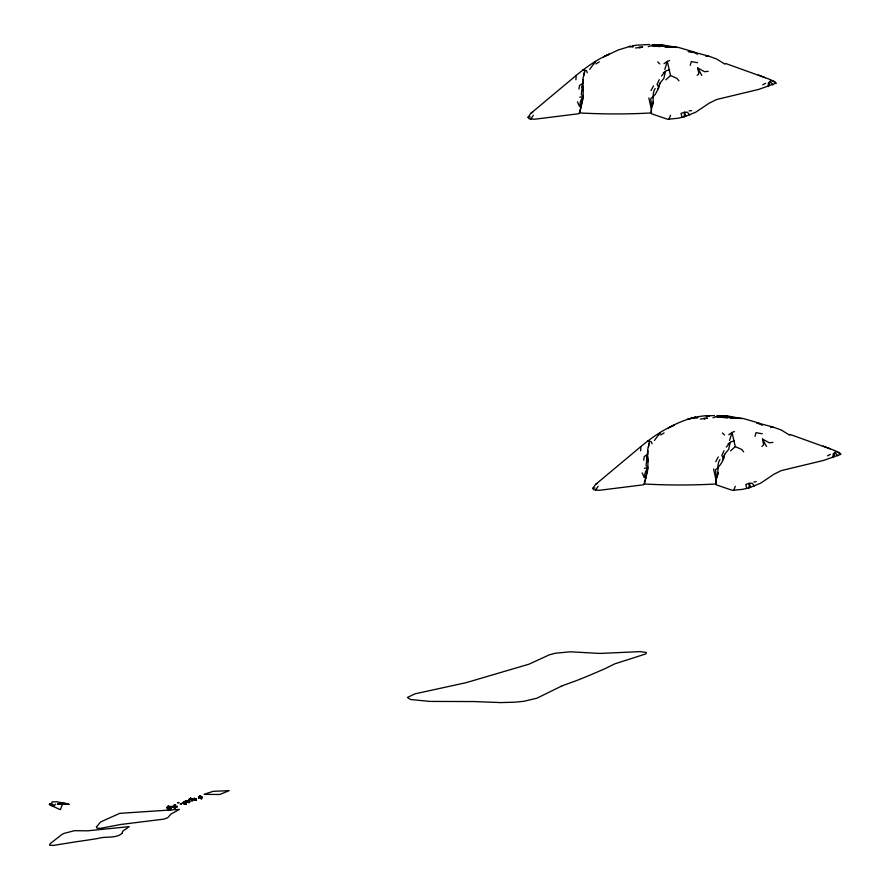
<?xml version="1.0" encoding="UTF-8"?>
<svg xmlns="http://www.w3.org/2000/svg" width="890" height="890" viewBox="0 0 890 890"><rect width="100%" height="100%" fill="white"/><g stroke="black" fill="none" stroke-linecap="round" stroke-linejoin="round"><path stroke-width="1.33" d="M185.81 802.491C184.397 800.655 182.216 804.86 183.841 802.157C187.289 807.542 181.816 798.508 189.692 801.056C183.529 801.89 191.361 801.512 189.692 801.756M201.418 798.808L201.563 796.928L199.549 796.472L201.474 796.828L199.816 796.828L200.094 797.596L200.072 796.572L201.029 796.483L199.516 796.55L202.052 797.418L200.306 796.35L202.03 797.429L201.24 798.975L201.151 796.55L199.549 796.472L198.47 797.963L199.827 796.305L200.484 796.506L198.904 797.129L200.851 796.583L202.03 797.429M583.306 90.591L583.306 85.874M648.065 461.654L648.076 456.937M168.255 809.655C168.744 810.79 169.934 804.994 167.442 806.785C166.185 808.81 169.934 810.901 168.488 809.055C165.151 808.209 171.036 804.916 167.22 807.286C170.246 805.862 167.364 808.398 168.099 809.6C170.446 809.744 167.587 806.729 168.711 806.585C165.585 805.75 171.625 810.39 168.154 808.632C166.864 805.294 168.822 806.919 168.878 806.473C167.999 809.11 166.575 807.886 168.933 806.418M185.754 804.471C186.077 801.545 182.283 802.313 184.308 802.602C188.291 807.575 184.119 796.561 185.242 804.427M189.025 800.01L189.87 798.664L192.585 799.476L190.527 798.352L189.025 800.01L189.915 798.63L191.595 798.541L191.973 800.855L191.884 798.731L190.26 798.564L192.585 799.476L189.448 798.897L191.728 798.786L192.507 799.632L191.906 800.644L196.356 799.465L194.031 798.475L195.778 798.886L193.809 798.553L192.785 800.021L194.154 798.519L196.278 799.376L194.009 798.486L192.785 800.021M196.345 799.487C193.252 797.863 193.208 799.431 194.142 798.619C199.293 799.342 191.261 799.354 193.608 799.075C195.622 796.939 197.847 803.002 194.487 798.508C194.065 798.719 196.568 802.38 195.778 798.886M189.503 798.808C190.471 799.932 190.171 798.141 190.56 798.597C193.141 799.62 192.496 798.642 189.392 798.998M199.816 797.229C201.396 796.939 199.171 795.771 201.34 798.586M169.056 806.485L167.342 808.598L169.122 809.6L168.188 807.586L168.878 806.473L169.3 809.244M168.421 809.767C170.991 801.59 172.894 812.381 169.667 808.977A2.881 2.014 70.1 0 1 169.345 808.387C168.299 804.349 166.441 809.177 168.733 809.922C168.844 809.744 166.441 807.085 169.011 808.487C168.755 805.139 166.842 810.034 168.522 809.299C167.743 808.076 170.335 805.917 167.509 806.696M192.396 799.231L191.417 798.564L190.816 799.62L189.993 798.719L189.147 799.965L190.438 798.419L190.282 798.975L192.029 798.875L189.459 799.187L191.795 798.853L190.371 799.276M192.507 799.632L190.238 798.441L191.973 799.075L190.382 798.808L190.649 799.654L190.694 798.375M184.942 802.012C184.886 802.302 185.242 806.496 184.486 801.879C188.814 803.103 181.315 802.702 183.974 802.213C187.1 803.97 185.198 801.645 184.186 802.124C185.71 802.669 186.455 802.624 185.432 804.237C184.141 800.666 185.242 801.389 188.758 801.445M168.889 809.622L169.311 807.419M768.326 86.53L768.37 82.937L770.106 81.257L772.053 80.478L775.991 83.26L758.769 89.389L716.617 99.513L709.274 103.129L695.746 112.185L684.21 116.857L677.679 118.303L667.622 119.26L651.48 113.764L651.302 110.482M833.085 457.594L833.129 454.011L834.865 452.32L836.811 451.553L840.75 454.334L823.528 460.453L781.376 470.576L774.033 474.192L760.505 483.248L748.968 487.92L742.438 489.378L732.381 490.334L716.239 484.839L716.072 481.557M192.029 798.875C191.55 801.49 191.684 798.107 192.073 799.531M198.47 797.963L199.505 796.494L201.029 796.483L201.618 798.285L200.84 797.707L201.474 796.828M194.12 799.287C192.941 798.475 194.587 798.241 196.278 799.376M189.214 801C186.844 800.8 183.151 802.035 183.351 803.459C184.286 800.121 184.675 804.638 185.888 803.848C183.418 804.76 186.956 801.612 185.098 803.192C184.341 804.671 185.476 803.269 185.932 801.445M182.951 803.381C184.119 801.779 185.854 802.346 184.063 802.046M193.441 799.743C193.252 797.462 197.113 799.176 195.578 800.21C196.067 798.497 192.885 797.93 193.319 799.843M194.943 799.331C192.318 798.274 195.099 798.486 196.256 799.632C195.922 799.331 194.854 798.197 193.531 798.998C195.144 798.875 196.39 799.22 193.441 798.909M734.395 431.539L732.047 432.484L735.285 446.613L741.693 449.45L743.662 451.92M669.636 60.476L667.289 61.421L670.526 75.55L676.934 78.376L678.903 80.845M185.676 804.249L186.366 803.091L184.675 803.592L184.764 801.701L184.597 803.303M195.466 798.653L195.377 800.132L196.145 799.231L193.753 798.608L194.843 799.476M583.072 98.723L583.206 88.466M647.831 469.786L647.976 459.529M194.398 799.431C193.141 798.141 197.057 799.142 194.276 799.053M575.919 79.777L576.119 75.483C586.31 67.106 597.19 59.263 609.416 54.101L603.665 56.815L618.383 49.94L630.632 46.202M640.678 450.841L640.878 446.558C651.068 438.158 661.949 430.326 674.175 425.164L668.423 427.879C681.073 420.859 695.112 415.686 709.742 415.63L706.148 415.964L714.425 415.552M187.189 801.423C187.835 800.344 188.024 801.834 188.658 801.011L187.111 801.912M189.448 799.498L190.16 798.853L189.314 799.91M189.57 799.843C190.193 797.384 190.705 799.298 192.24 799.943M201.329 796.672L201.073 798.074L200.762 796.528L199.638 796.55L198.604 797.918L200.272 796.472L199.037 797.028L199.727 796.383L201.974 797.318L199.516 796.55L198.615 797.718L199.649 796.439L200.528 797.418M168.21 806.496C167.164 804.994 167.387 811.491 169.3 807.953M684.21 116.857L684.466 112.24L687.414 112.207L689.672 114.966M748.968 487.92L749.224 483.315L752.183 483.27L754.431 486.04M186.455 801.567C188.324 799.22 189.425 805.417 189.559 801.612M168.722 808.721L168.599 809.733L169.3 808.331M184.586 803.236C182.795 800.778 187.701 805.717 184.308 802.124M184.43 803.036C181.237 801.467 186.188 803.537 185.376 802.035C186.889 800.377 181.104 805.851 184.008 802.235C187.745 803.247 183.485 801.768 186.31 802.98M191.984 799.342C188.669 797.485 192.095 800.077 191.595 798.541M200.917 797.918C201.529 796.361 199.104 796.661 198.704 797.774M185.621 801.389C184.553 804.215 185.621 805.183 184.364 801.857M185.776 801.701C184.152 804.104 186.155 803.915 185.32 804.271M185.131 804.293L185.064 802.513L186.01 803.548M576.119 75.483L530.841 113.364L528.048 117.224L529.027 118.737L534.578 119.238L578.533 113.753L579.557 112.919C603.086 114.243 627.528 114.309 651.057 112.93L651.758 106.967L650.757 98.734L655.207 94.54L658.945 87.398L657.031 84.428L659.245 79.666M640.878 446.558L595.599 484.427L592.818 488.287L593.797 489.811L599.348 490.301L643.303 484.816L644.316 483.982C667.845 485.328 692.287 485.328 715.816 483.993L716.517 478.03L715.515 469.809C720.232 465.859 723.77 460.508 724.638 454.301L728.665 449.383L730.189 442.452L726.251 447.058M183.229 803.103L183.774 803.77L184.152 802.891M183.385 802.947C188.09 800.622 183.663 803.993 186.055 803.815M199.015 797.785L200.306 796.35M184.964 802.936L186.466 801L185.932 801.323M199.037 797.051L199.605 796.795L199.138 797.685M196.045 800.177L195.043 798.519L195.911 799.242M193.753 798.608C192.663 800.844 194.231 797.529 195.422 798.92M583.006 79.633L581.315 94.518L583.173 96.443L580.814 100.437L579.924 103.963L580.992 106.956L579.557 112.919L579.857 110.471M647.764 450.696L646.073 465.581L647.931 467.517L645.584 471.511L644.683 475.038L645.751 478.019L644.316 483.982L644.616 481.534M192.418 799.398C190.805 798.664 189.336 798.174 192.184 799.209M168.633 809.767L167.732 808.387M183.084 803.225C183.707 802.635 184.252 801.167 185.854 803.136M185.52 801.389C182.539 804.549 186.722 799.843 185.087 804.048C185.91 804.282 184.308 802.68 186.266 803.036M185.443 803.993L185.587 802.391L185.554 803.403M190.204 799.431C189.069 799.209 190.427 798.163 191.539 799.153M201.563 796.928C197.358 795.905 201.819 797.618 201.24 796.795C202.809 797.273 197.992 797.251 199.171 796.895M192.173 800.332C190.927 797.796 189.359 798.363 189.692 799.732M185.165 803.125C186.577 804.037 184.219 804.126 185.098 803.192M185.187 804.171L185.643 802.38M191.906 800.622L195.811 799.22M661.493 75.995L665.431 71.389L663.907 78.32L659.879 83.226L657.777 89.134M724.638 454.301L722.547 460.197M194.632 799.454C194.376 798.163 196.067 798.519 195.233 799.977M578.967 89.111L579.49 85.44L583.239 83.193L582.995 78.287L584.697 71.367L583.618 75.962M643.726 460.175L644.249 456.503L648.009 454.256L647.753 449.35L649.455 442.43L648.376 447.025M184.486 801.879L185.254 802.902L184.764 803.815L185.765 803.626L185.076 802.235L186.388 803.08M185.376 802.157L184.575 802.624L184.619 801.712M191.094 799.476L190.282 798.43M199.304 796.695L200.194 796.873L199.883 796.361M167.898 808.721L168.588 808.721M187.668 801.067L186.333 802.157L187.823 801.167M174.473 806.551C177.811 809.611 170.446 807.653 175.964 807.341C175.92 804.994 173.639 805.172 175.374 804.682M185.398 801.512L185.376 802.224M199.605 796.795L198.893 797.44M651.758 106.967C654.806 101.104 651.313 94.173 655.173 88.477M716.517 478.03C719.565 472.167 716.072 465.248 719.943 459.551M183.474 803.347L185.053 801.634M183.474 802.524C186.689 802.38 184.286 802.602 184.608 802.135C182.116 802.035 186.444 803.503 185.632 802.012M190.649 799.42C191.973 798.464 189.915 798.33 191.183 799.32M200.317 797.395C197.869 794.659 202.575 799.443 201.507 797.14C198.96 796.316 199.46 795.96 201.741 798.13M200.829 797.462C199.85 795.549 203.031 797.918 200.15 797.04M185.098 804.249L184.92 802.858L185.965 802.825M191.695 798.619C192.919 798.964 191.361 800.766 191.617 799.431M582.75 97.867L580.336 109.971M647.508 468.941L645.094 481.045M167.676 806.852L168.711 806.585M184.931 802.647L184.408 802.09M194.932 798.497C195.255 799.443 194.154 798.408 195.055 798.642M199.382 796.951L199.649 796.439M769.149 85.618L770.106 81.257L772.909 84.784M833.908 456.692L834.865 452.32L837.679 455.847M659.178 86.363L659.879 83.226M190.16 798.853L189.603 799.331L190.137 798.63M185.209 802.969L185.732 802.446M582.828 99.769L580.992 106.956M647.586 470.843L645.751 478.019M185.687 802.624L184.575 802.558L184.764 801.701M190.382 798.808L191.038 798.564M168.433 807.274L167.687 809.144L168.41 808.91M690.228 65.304L691.308 61.588L697.526 62.712M754.987 436.378L756.066 432.662L762.285 433.775M184.942 803.626L185.22 803.559M183.885 802.546C181.994 802.847 186.155 802.324 185.042 802.391C183.184 802.035 185.165 802.202 184.82 803.614M193.186 799.498L193.597 798.731M184.886 803.915L185.509 803.57M170.146 807.23L170.346 808.732M174.518 805.65L174.729 807.141M183.996 803.058L183.262 803.269L183.774 803.77L184.286 803.08M581.96 87.376L583.239 83.193M646.73 458.45L647.686 455.302M651.958 106.566L653.449 101.816M716.728 477.641L718.208 472.89M190.827 798.53L191.973 800.855M200.094 797.373L200.517 796.55L201.485 797.407M664.797 69.398L667.289 61.421L664.018 63.668M729.555 440.472L732.047 432.484L728.777 434.732M193.898 798.608L195.355 799.12M172.082 806.652L173.528 806.418L172.104 806.696M185.153 802.38L184.108 802.602M174.974 807.475L175.53 807.909M196.223 799.443L195.422 800.366L194.832 798.497M184.775 802.558L184.063 802.591M190.838 798.808L191.673 800.366L192.485 799.431M669.002 119.193L670.537 115.233M733.76 490.257L735.296 486.296M194.587 798.808L193.987 798.619M184.82 802.168L184.664 803.147M190.416 798.998L191.706 798.664M168.188 807.586L169.345 807.53L169.1 809.21M183.818 802.38L185.198 802.38M176.676 806.485L175.909 806.774L177.344 806.462L175.831 806.941L177.399 806.407M195.221 798.664L195.522 798.931M168.232 808.71L168.299 807.642M169.267 808.843L167.131 807.686L168.889 806.262M724.015 450.729L721.79 455.491L723.703 458.472M200.984 797.106L201.151 796.55M191.55 798.642L190.527 798.352M188.602 801.745L189.748 801.868M193.074 799.921L193.386 798.998M185.587 801.556L184.441 802.591L185.009 802.491M188.869 800.989L188.769 801.612L188.691 801L187.612 801.278M650.99 90.602L653.494 85.885M715.76 461.676L718.252 456.959M186.755 801.478L186.856 801.3A2.881 2.014 70.1 0 1 187.223 800.933L189.214 801.857M594.186 63.668L595.532 61.41L589.681 69.387M658.945 434.732L660.291 432.473L654.439 440.45M200.105 796.728L199.193 796.817M181.315 803.937C181.126 804.115 181.738 803.77 181.137 804.082M170.29 807.352L171.002 806.273M174.662 805.773L175.352 805.083M530.818 119.171L533.321 115.211M595.588 490.234L598.08 486.274M170.19 806.485L169.467 808.153L171.158 809.488M174.573 804.905L173.828 806.396L174.373 807.141M55.002 804.705L55.402 804.115M191.083 798.608L191.606 799.22M170.535 807.274L171.158 806.485M174.918 805.684L175.53 804.905M170.936 807.72L170.858 809.333M175.319 806.14L175.308 807.786M172.805 806.496L172.037 806.785L173.161 806.451M697.36 417.755L698.238 416.731M183.318 803.492L184.219 803.303M632.601 46.703L633.48 45.69L636.84 45.168L649.667 44.5M65.426 803.803L68.819 804.282L63.935 802.858L62.378 804.482L60.375 809.7L49.25 804.649L50.33 803.581L51.598 805.539L53.934 805.227M180.036 803.981L181.849 803.347M168.7 806.262L167.487 806.652M195.444 799.899L195.989 799.943M172.538 806.607L173.528 806.418M187.2 801.078L186.455 801.256M168.31 807.263L167.91 806.64M176.209 806.607L177.377 806.551L176.109 806.618M201.452 797.562L201.051 797.373M697.204 75.305L698.906 73.748L697.727 67.985L704.535 71.712L708.173 71.334M761.962 446.38L763.653 444.811L762.496 439.048L769.294 442.786L772.932 442.408M167.643 807.408L168.488 807.119M665.842 79.8L670.526 75.55M730.601 450.874L735.285 446.613M189.503 801.223L188.58 801.167M189.792 799.075L189.648 798.808M169.178 808.176L168.388 808.587M167.698 806.652L167.976 806.652M663.317 72.791L666.554 70.633L669.703 69.854M168.7 806.429L169.089 807.052M728.076 443.865L731.324 441.707L734.473 440.917M170.446 808.821L170.502 809.678M169.211 807.831L167.409 807.597L167.687 808.131M530.841 113.364L532.71 112.24M595.599 484.427L597.468 483.303M595.877 63.924L599.337 61.888M660.636 434.988L664.096 432.952M648.243 46.714L652.492 45.179M713.001 417.766L717.251 416.231M762.763 84.806L765.611 83.315M827.522 455.88L830.37 454.389M184.408 801.512L185.787 801.389M169.122 807.185L168.31 807.452M171.013 806.562L169.612 806.696M183.74 802.546L183.296 803.281M60.82 804.004L62.723 803.225M169.122 807.497L168.466 807.441M57.349 804.449L62.367 803.481M193.864 798.942L193.731 799.209M190.894 798.708L191.684 798.886M170.402 808.943L170.09 808.131M185.276 801.601L186.199 801.345L184.853 801.545L185.565 801.49M692.031 52.365L695.123 52.421M756.789 423.429L759.893 423.484M705.915 56.515L708.151 55.948L716.472 58.929L724.994 64.18M770.673 427.589L772.921 427.022L781.242 430.003L789.753 435.255M167.554 808.643L168.154 808.632M195.144 799.52L195.756 799.609M579.702 97.288L583.173 96.443M644.471 468.351L647.931 467.517M635.527 47.982L642.736 47.059L638.853 47.482M700.285 419.034L707.506 418.133L703.612 418.556M199.972 796.294L199.727 796.917M689.138 110.95L691.497 110.594M753.897 482.013L756.255 481.668M632.467 45.835L633.48 45.69M52.766 805.383L51.598 805.539L51.965 801.923L57.016 801.79L63.757 803.181M528.048 117.224L530.24 116.957M592.818 488.287L594.998 488.02M57.616 803.703L62.022 803.225L59.686 803.436M60.364 803.837L62.4 803.592M58.484 804.226L62.834 803.948M176.598 806.574L176.988 806.485M167.81 807.742L169 807.875M716.283 416.743L741.926 418.5L727.241 416.019L718.03 416.309M53.489 805.728L54.657 805.684M655.518 45.212L662.483 44.956L677.168 47.448L665.876 46.725M731.658 418L743.261 418.5L758.135 422.85M652.203 44.834L657.187 44.934M632.49 46.603L629.208 46.547L633.38 46.681M717.707 415.919L721.946 415.997L716.962 415.908L731.814 416.687M697.248 417.666L693.966 417.599L697.104 417.71M664.952 46.892L678.503 47.437L693.377 51.787M654.684 44.8L662.483 44.956L654.039 44.567M665.82 46.625L672.885 46.87L651.524 45.702M718.808 415.63L727.241 416.019M727.364 417.855L717.34 416.887M59.074 803.826L59.808 803.893M659.868 46.625L652.581 45.846M169.189 807.297L168.622 807.03M168.243 808.732L167.988 808.131L168.989 808.676M582.85 69.854L586.499 70.61L587.289 72.758M647.609 440.917L651.258 441.685L652.058 443.821M688.126 51.62L691.163 52.276M708.151 55.948L693.288 52.02L697.571 54.234M772.921 427.022L758.046 423.084L762.33 425.298M174.874 808.087L174.051 807.397A2.881 2.014 70.1 0 1 173.717 806.807L173.973 805.072M725.517 63.446L769.116 79.121M790.276 434.509L833.874 450.195M765.378 77.675L758.347 75.005M830.136 448.749L823.116 446.068M51.787 804.393L50.33 803.581L54.501 805.817M50.33 803.581L51.798 804.371M769.694 79.377L775.023 81.836L775.991 83.26M834.453 450.44L839.782 452.91L840.75 454.334M51.375 804.16L52.388 804.76M639.142 47.315L640.055 47.982M703.901 418.367L704.813 419.034M657.699 61.888L659.802 63.935M722.457 432.952L724.56 434.999M652.904 96.465L653.505 97.299M717.663 467.528L718.263 468.374M200.272 796.717L200.628 797.273M762.496 439.048L766.557 446.546M697.727 67.985L701.798 75.472M577.465 101.805L579.512 106.555M642.224 472.868L644.271 477.618M685.812 115.756L684.466 112.24L681.05 113.386L681.996 117.258M750.57 486.83L749.224 483.315L745.809 484.46L746.766 488.321M716.25 481.056L713.613 468.952M651.491 109.993L648.843 97.889M122.064 833.363C115.856 838.881 105.276 835.966 97.444 838.558A180.281 31.617 -9.9 0 1 93.595 839.17L92.393 839.359A132.61 23.251 -9.9 0 1 88.7 839.926A127.982 22.439 -9.9 0 1 84.906 840.505L83.615 840.694A149.019 26.133 -9.9 0 1 76.34 841.718L53.712 845.378L49.529 845.244L50.151 843.687L61.799 834.564A28.436 4.984 -9.9 0 1 64.325 833.307L74.426 830.693L87.81 830.815L129.239 826.632L122.798 831.138L122.064 833.363M96.432 826.932L97.021 828.323L101.171 828.234L120.606 824.496L163.816 819.134L167.732 817.732L170.869 814.161L179.457 809.377L119.705 813.36L100.659 821.926L96.432 826.932M562.235 685.767L536.959 698.172L523.91 701.287L515.266 702.154L500.859 702.599L474.292 701.554L430.015 701.42L410.535 699.518L407.409 697.448L415.018 693.833L466.138 682.663L528.994 664.174L549.453 654.795L555.46 653.216L570.39 651.803L599.982 653.438L640.11 651.625L646.496 652.504L645.806 653.916L614.59 663.929L606.557 667.945A508.802 89.223 -9.9 0 1 600.594 670.593L592.729 673.986A361.24 63.346 -9.9 0 1 586.388 676.623L584.196 677.524A416.108 72.969 -9.9 0 1 576.664 680.539L562.235 685.767M178.801 802.524L177.755 802.836L178.801 802.524M219.719 794.492L204.055 794.358L213.088 791.332L229.175 790.665L219.719 794.492M695.39 417.265L687.881 419.201L695.39 417.265M68.819 804.282L61.154 804.215L68.819 804.282M737.643 417.933L730.634 417.788L737.643 417.933"/></g></svg>
